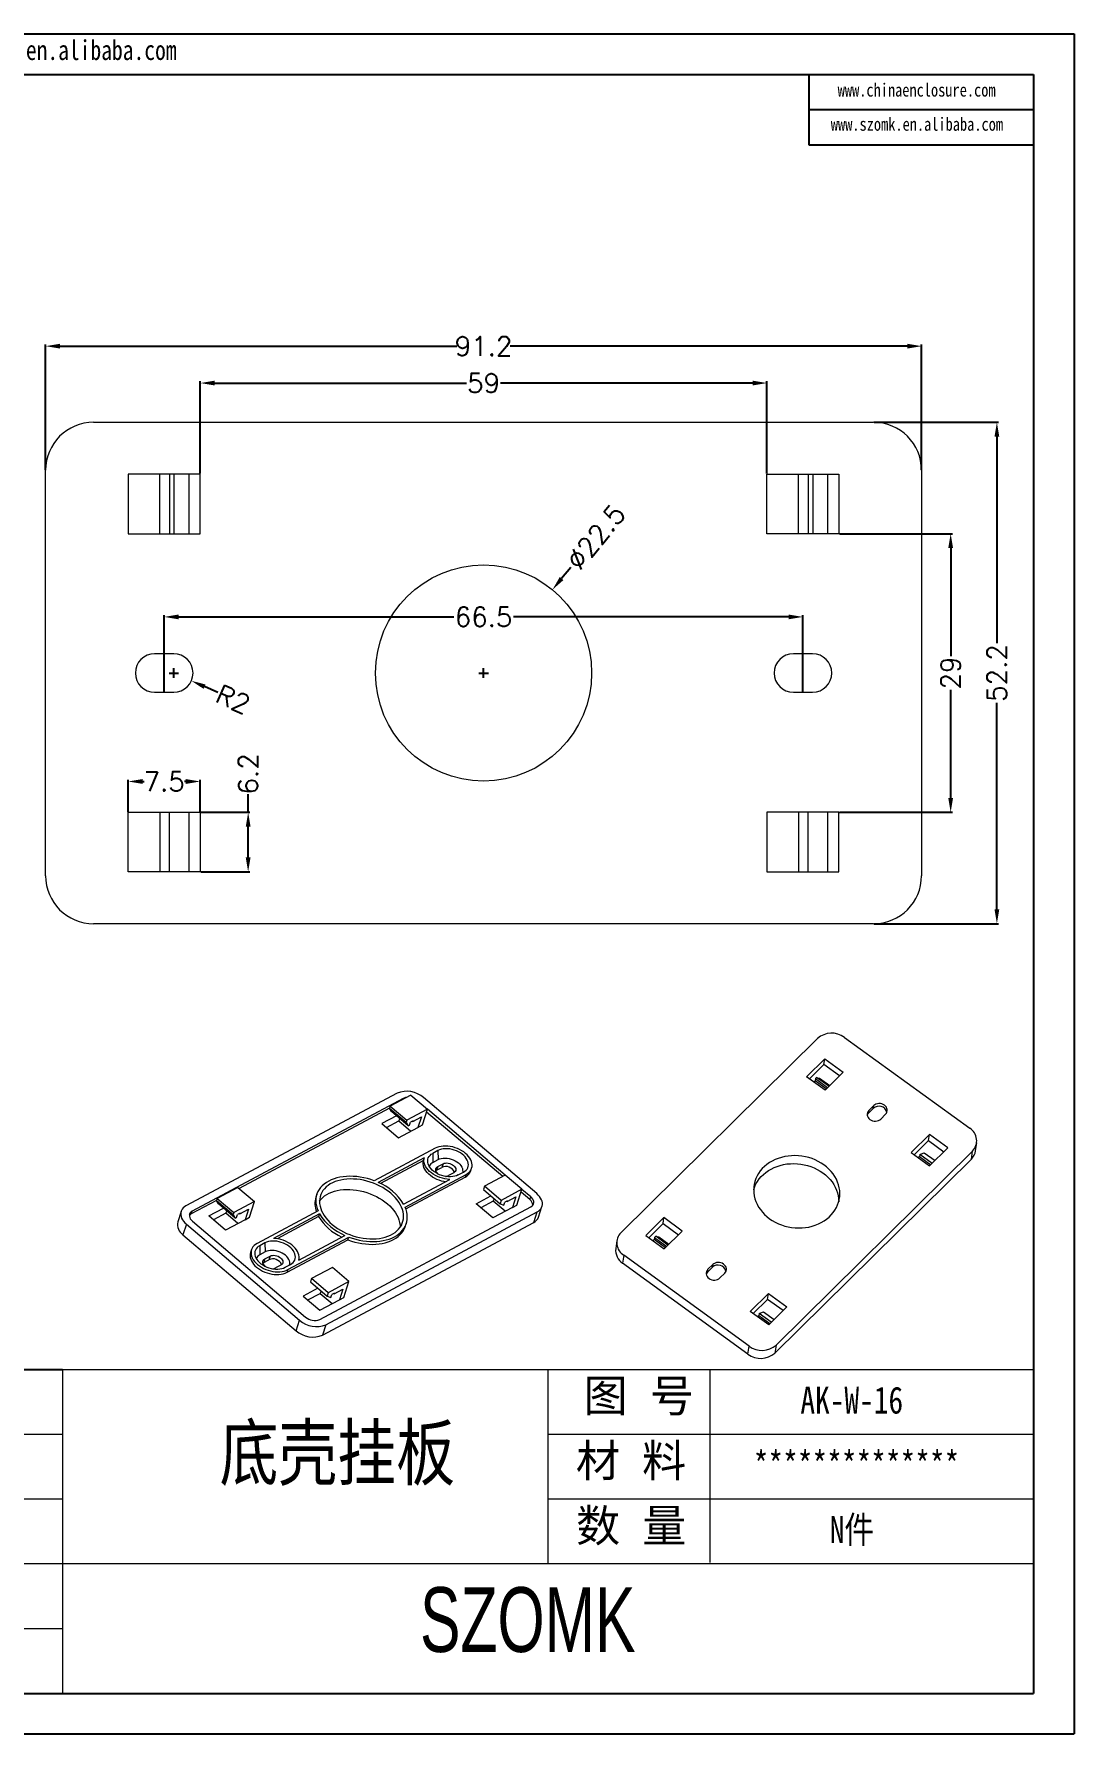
# Model space of a CAD drawing. Header units: inches. Extents: x 1958 to 3526, y 519 to 822.
# Drawn here: x 3000.9 to 3109.1, y 519 to 696 of the extents above; entities that cross this region are included whole.
import ezdxf

# ---------------------------------------------------------------- set-up
doc = ezdxf.new("R2010")
doc.units = ezdxf.units.IN
doc.layers.add('文字', color=81, linetype='Continuous')
doc.layers.add('粗实线', color=7, linetype='Continuous', lineweight=30)
doc.layers.add('细实线', color=3, linetype='Continuous', lineweight=9)
doc.styles.get("Standard").update_dxf_attribs({"font": 'txt', "bigfont": 'gbcbig.shx'})
doc.styles.add('宋体', font='', dxfattribs={"width": 0.8, "height": 3.5})
doc.styles.add('长仿宋', font='', dxfattribs={"width": 0.7, "height": 4})
doc.styles.get('宋体').set_extended_font_data('SimSun')
doc.styles.get('长仿宋').set_extended_font_data('SimSun')
doc.dimstyles.new('2', dxfattribs={"dimtxt": 2, "dimasz": 1.5, "dimexe": 0.18, "dimexo": 0.0625, "dimgap": 0.1, "dimtad": 0, "dimzin": 12, "dimdsep": 46, "dimtxsty": 'Standard', "dimcen": 0.5, "dimclrd": 3, "dimclre": 3, "dimadec": 0, "dimazin": 0, "dimtfac": 1, "dimtofl": 0, "dimtmove": 0, "dimatfit": 3, "dimfxl": 1, "dimtolj": 1, "dimtzin": 0, "dimarcsym": 0})

# ---------------------------------------------------------------- blocks, each defined once
blk = doc.blocks.new('*D136')
at = {"color": 3, "lineweight": -2}
for p, q in [((3056.75, 640.46), (3055.79, 639.3)), ((3047.67, 628.97), (3047.67, 629.97)), ((3047.17, 629.47), (3048.17, 629.47))]:
    blk.add_line(p, q, dxfattribs=at)
at = {"color": 3}
blk.add_solid([(3055.6, 639.46), (3055.98, 639.14), (3054.84, 638.14)], dxfattribs=at)
at = {"layer": 'Defpoints', "color": 0}
for p in [(3054.84, 638.14), (3040.5, 620.8)]:
    blk.add_point(p, dxfattribs=at)
at = {"color": 0, "insert": (3059.36, 643.62), "char_height": 2, "attachment_point": 5, "rotation": 50.4242}
blk.add_mtext('\\A1;∅22.5', dxfattribs=at)
blk = doc.blocks.new('*D138')
at = {"color": 3, "lineweight": -2}
for p, q in [((3018.17, 650.23), (3018.17, 659.83)), ((3019.67, 659.65), (3045.9, 659.65)), ((3075.67, 659.65), (3049.44, 659.65)), ((3077.17, 650.23), (3077.17, 659.83))]:
    blk.add_line(p, q, dxfattribs=at)
at = {"color": 3}
for points in [[(3019.67, 659.9), (3019.67, 659.4), (3018.17, 659.65)], [(3075.67, 659.9), (3075.67, 659.4), (3077.17, 659.65)]]:
    blk.add_solid(points, dxfattribs=at)
at = {"layer": 'Defpoints', "color": 0}
for p in [(3077.17, 659.65), (3018.17, 650.17), (3077.17, 650.17)]:
    blk.add_point(p, dxfattribs=at)
at = {"color": 0, "insert": (3047.67, 659.65), "char_height": 2, "attachment_point": 5}
blk.add_mtext('\\A1;59', dxfattribs=at)
blk = doc.blocks.new('*D139')
at = {"color": 3, "lineweight": -2}
for p, q in [((3002.07, 650.63), (3002.07, 663.67)), ((3093.27, 650.63), (3093.27, 663.67)), ((3003.57, 663.49), (3044.9, 663.49)), ((3091.77, 663.49), (3050.44, 663.49))]:
    blk.add_line(p, q, dxfattribs=at)
at = {"color": 3}
for points in [[(3003.57, 663.74), (3003.57, 663.24), (3002.07, 663.49)], [(3091.77, 663.74), (3091.77, 663.24), (3093.27, 663.49)]]:
    blk.add_solid(points, dxfattribs=at)
at = {"layer": 'Defpoints', "color": 0}
for p in [(3002.07, 663.49), (3002.07, 650.57), (3093.27, 650.57)]:
    blk.add_point(p, dxfattribs=at)
at = {"color": 0, "insert": (3047.67, 663.49), "char_height": 2, "attachment_point": 5}
blk.add_mtext('\\A1;91.2', dxfattribs=at)
blk = doc.blocks.new('*D140')
at = {"color": 3, "lineweight": -2}
for p, q in [((3014.42, 627.53), (3014.42, 635.49)), ((3015.92, 635.31), (3044.57, 635.31)), ((3079.42, 635.31), (3050.77, 635.31)), ((3080.92, 627.53), (3080.92, 635.49))]:
    blk.add_line(p, q, dxfattribs=at)
at = {"color": 3}
for points in [[(3015.92, 635.56), (3015.92, 635.06), (3014.42, 635.31)], [(3079.42, 635.56), (3079.42, 635.06), (3080.92, 635.31)]]:
    blk.add_solid(points, dxfattribs=at)
at = {"layer": 'Defpoints', "color": 0}
for p in [(3014.42, 635.31), (3014.42, 627.47), (3080.92, 627.47)]:
    blk.add_point(p, dxfattribs=at)
at = {"color": 0, "insert": (3047.67, 635.31), "char_height": 2, "attachment_point": 5}
blk.add_mtext('\\A1;66.5', dxfattribs=at)
blk = doc.blocks.new('*D141')
at = {"color": 3, "lineweight": -2}
for p, q in [((3084.73, 643.97), (3096.48, 643.97)), ((3096.3, 642.47), (3096.3, 631.24)), ((3096.3, 616.47), (3096.3, 627.71)), ((3084.73, 614.97), (3096.48, 614.97))]:
    blk.add_line(p, q, dxfattribs=at)
at = {"color": 3}
for points in [[(3096.05, 642.47), (3096.55, 642.47), (3096.3, 643.97)], [(3096.05, 616.47), (3096.55, 616.47), (3096.3, 614.97)]]:
    blk.add_solid(points, dxfattribs=at)
at = {"layer": 'Defpoints', "color": 0}
for p in [(3084.67, 643.97), (3084.67, 614.97), (3096.3, 614.97)]:
    blk.add_point(p, dxfattribs=at)
at = {"color": 0, "insert": (3096.3, 629.47), "char_height": 2, "attachment_point": 5, "rotation": 90}
blk.add_mtext('\\A1;29', dxfattribs=at)
blk = doc.blocks.new('*D142')
at = {"color": 3, "lineweight": -2}
for p, q in [((3088.33, 655.57), (3101.29, 655.57)), ((3101.11, 654.07), (3101.11, 632.57)), ((3101.11, 604.87), (3101.11, 626.37)), ((3088.33, 603.37), (3101.29, 603.37))]:
    blk.add_line(p, q, dxfattribs=at)
at = {"color": 3}
for points in [[(3100.86, 654.07), (3101.36, 654.07), (3101.11, 655.57)], [(3100.86, 604.87), (3101.36, 604.87), (3101.11, 603.37)]]:
    blk.add_solid(points, dxfattribs=at)
at = {"layer": 'Defpoints', "color": 0}
for p in [(3088.27, 655.57), (3101.11, 655.57), (3088.27, 603.37)]:
    blk.add_point(p, dxfattribs=at)
at = {"color": 0, "insert": (3101.11, 629.47), "char_height": 2, "attachment_point": 5, "rotation": 90}
blk.add_mtext('\\A1;52.2', dxfattribs=at)
blk = doc.blocks.new('*D143')
at = {"color": 3, "lineweight": -2}
for p, q in [((3010.67, 615.03), (3010.67, 618.36)), ((3012.17, 618.18), (3012.32, 618.18)), ((3016.67, 618.18), (3016.52, 618.18)), ((3018.17, 615.03), (3018.17, 618.36))]:
    blk.add_line(p, q, dxfattribs=at)
at = {"color": 3}
for points in [[(3012.17, 618.43), (3012.17, 617.93), (3010.67, 618.18)], [(3016.67, 618.43), (3016.67, 617.93), (3018.17, 618.18)]]:
    blk.add_solid(points, dxfattribs=at)
at = {"layer": 'Defpoints', "color": 0}
for p in [(3018.17, 618.18), (3010.67, 614.97), (3018.17, 614.97)]:
    blk.add_point(p, dxfattribs=at)
at = {"color": 0, "insert": (3014.42, 618.18), "char_height": 2, "attachment_point": 5}
blk.add_mtext('\\A1;7.5', dxfattribs=at)
blk = doc.blocks.new('*D144')
at = {"color": 3, "lineweight": -2}
for p, q in [((3023.16, 614.97), (3023.16, 616.87)), ((3018.23, 614.97), (3023.34, 614.97)), ((3023.16, 610.27), (3023.16, 613.47)), ((3018.23, 608.77), (3023.34, 608.77))]:
    blk.add_line(p, q, dxfattribs=at)
at = {"color": 3}
for points in [[(3022.91, 613.47), (3023.41, 613.47), (3023.16, 614.97)], [(3022.91, 610.27), (3023.41, 610.27), (3023.16, 608.77)]]:
    blk.add_solid(points, dxfattribs=at)
at = {"layer": 'Defpoints', "color": 0}
for p in [(3018.17, 614.97), (3018.17, 608.77), (3023.16, 608.77)]:
    blk.add_point(p, dxfattribs=at)
at = {"color": 0, "insert": (3023.16, 618.97), "char_height": 2, "attachment_point": 5, "rotation": 90}
blk.add_mtext('\\A1;6.2', dxfattribs=at)
blk = doc.blocks.new('*D145')
at = {"color": 3, "lineweight": -2}
for p, q in [((3015.42, 628.97), (3015.42, 629.97)), ((3014.92, 629.47), (3015.92, 629.47)), ((3019.99, 627.44), (3018.62, 628.05))]:
    blk.add_line(p, q, dxfattribs=at)
at = {"color": 3}
blk.add_solid([(3018.72, 628.28), (3018.52, 627.82), (3017.25, 628.66)], dxfattribs=at)
at = {"layer": 'Defpoints', "color": 0}
for p in [(3015.42, 629.47), (3017.25, 628.66)]:
    blk.add_point(p, dxfattribs=at)
at = {"color": 0, "insert": (3021.6, 626.73), "char_height": 2, "attachment_point": 5, "rotation": 336.0507}
blk.add_mtext('\\A1;R2', dxfattribs=at)

msp = doc.modelspace()

# ---------------------------------------------------------------- linework, layer by layer
for p, q in [((2858.895, 695.981), (3109.139, 695.981)), ((3109.139, 695.981), (3109.139, 519.041)), ((2865.37, 691.768), (3104.926, 691.768)), ((3081.521, 691.768), (3081.521, 684.454)), ((3104.926, 691.768), (3104.926, 523.253)), ((3081.521, 688.111), (3104.926, 688.111)), ((3081.521, 684.454), (3104.926, 684.454)), ((3003.817, 556.956), (2953.263, 556.956)), ((2865.37, 523.253), (3104.926, 523.253)), ((2858.895, 519.041), (3109.139, 519.041))]:
    msp.add_line(p, q)
at = {"color": 7, "linetype": 'Continuous', "lineweight": 15}
for p, q in [((3007.069, 655.572), (3088.269, 655.572)), ((3002.069, 608.372), (3002.069, 650.572)), ((3010.669, 650.172), (3010.669, 643.972)), ((3018.169, 650.172), (3010.669, 650.172)), ((3013.969, 643.972), (3013.969, 650.172)), ((3014.969, 650.172), (3014.969, 643.972)), ((3015.469, 643.972), (3015.469, 650.172)), ((3016.969, 650.172), (3016.969, 643.972)), ((3018.169, 643.972), (3018.169, 650.172)), ((3077.169, 650.172), (3084.669, 650.172)), ((3077.169, 643.972), (3077.169, 650.172)), ((3080.469, 643.972), (3080.469, 650.172)), ((3081.469, 650.172), (3081.469, 643.972)), ((3081.969, 643.972), (3081.969, 650.172)), ((3083.469, 650.172), (3083.469, 643.972)), ((3084.669, 650.172), (3084.669, 643.972)), ((3093.269, 650.572), (3093.269, 608.372)), ((3010.669, 643.972), (3018.169, 643.972)), ((3084.669, 643.972), (3077.169, 643.972)), ((3015.419, 631.472), (3013.419, 631.472)), ((3081.919, 631.472), (3079.919, 631.472)), ((3013.419, 627.472), (3015.419, 627.472)), ((3079.919, 627.472), (3081.919, 627.472)), ((3010.669, 614.972), (3018.169, 614.972)), ((3010.669, 608.772), (3010.669, 614.972)), ((3013.969, 614.972), (3013.969, 608.772)), ((3014.969, 608.772), (3014.969, 614.972)), ((3016.969, 614.972), (3016.969, 608.772)), ((3018.169, 614.972), (3018.169, 608.772)), ((3084.669, 614.972), (3077.169, 614.972)), ((3077.169, 614.972), (3077.169, 608.772)), ((3080.469, 614.972), (3080.469, 608.772)), ((3081.469, 608.772), (3081.469, 614.972)), ((3083.469, 614.972), (3083.469, 608.772)), ((3084.669, 608.772), (3084.669, 614.972)), ((3018.169, 608.772), (3010.669, 608.772)), ((3077.169, 608.772), (3084.669, 608.772)), ((3088.269, 603.372), (3007.069, 603.372)), ((3061.979, 571.233), (3082.432, 591.427)), ((3085.238, 591.549), (3098.286, 582.082)), ((3081.306, 587.455), (3083.195, 589.32)), ((3083.109, 588.708), (3083.195, 589.32)), ((3083.195, 589.32), (3085.112, 587.929)), ((3083.223, 586.064), (3081.306, 587.455)), ((3083.109, 588.708), (3081.614, 587.231)), ((3084.718, 587.54), (3083.109, 588.708)), ((3085.112, 587.929), (3083.223, 586.064)), ((3038.672, 585.738), (3016.688, 574.004)), ((3082.054, 586.912), (3082.18, 587.037)), ((3082.211, 587.256), (3082.18, 587.037)), ((3083.349, 586.189), (3082.18, 587.037)), ((3082.337, 587.38), (3082.211, 587.256)), ((3082.211, 587.256), (3083.49, 586.328)), ((3083.616, 586.452), (3082.337, 587.38)), ((3082.337, 587.38), (3082.653, 587.316)), ((3082.653, 587.316), (3083.712, 586.547)), ((3039.314, 585.193), (3017.33, 573.46)), ((3037.876, 584.187), (3022.218, 575.83)), ((3037.939, 584.383), (3037.874, 584.181)), ((3037.874, 584.181), (3039.605, 582.713)), ((3038.093, 583.822), (3037.874, 584.181)), ((3040.105, 585.539), (3037.939, 584.383)), ((3037.939, 584.383), (3039.67, 582.915)), ((3041.836, 584.071), (3039.67, 582.915)), ((3040.105, 585.539), (3041.836, 584.071)), ((3041.302, 582.428), (3041.836, 584.071)), ((3053.202, 575.283), (3041.421, 585.276)), ((3049.927, 577.201), (3041.834, 584.065)), ((3088.245, 584.157), (3087.741, 583.659)), ((3087.741, 583.659), (3087.781, 583.944)), ((3088.284, 584.441), (3087.781, 583.944)), ((3088.245, 584.157), (3088.284, 584.441)), ((3038.61, 583.383), (3037.081, 582.567)), ((3037.081, 582.567), (3038.811, 581.099)), ((3037.563, 582.157), (3038.849, 582.844)), ((3039.823, 582.353), (3038.093, 583.822)), ((3038.811, 581.099), (3040.842, 582.182)), ((3038.935, 583.107), (3038.849, 582.844)), ((3038.849, 582.844), (3040.097, 581.785)), ((3039.67, 582.915), (3039.605, 582.713)), ((3039.605, 582.713), (3039.823, 582.353)), ((3039.823, 582.353), (3039.959, 582.426)), ((3039.959, 582.426), (3040.052, 582.714)), ((3040.323, 582.858), (3040.052, 582.714)), ((3040.304, 582.801), (3040.27, 582.83)), ((3040.304, 582.801), (3041.198, 583.277)), ((3040.304, 582.801), (3040.323, 582.858)), ((3041.198, 583.277), (3040.842, 582.182)), ((3040.842, 582.182), (3041.302, 582.428)), ((3049.661, 577.059), (3041.741, 583.777)), ((3089.018, 583.046), (3089.521, 583.544)), ((3094.079, 581.424), (3092.19, 579.558)), ((3092.498, 579.335), (3093.993, 580.811)), ((3093.993, 580.811), (3094.079, 581.424)), ((3093.993, 580.811), (3095.602, 579.644)), ((3095.996, 580.033), (3094.079, 581.424)), ((3098.89, 579.729), (3099.007, 580.56)), ((3042.634, 580.001), (3036.29, 576.615)), ((3041.494, 579.007), (3036.697, 576.447)), ((3041.401, 578.719), (3036.935, 576.335)), ((3041.494, 579.007), (3041.401, 578.719)), ((3042.913, 579.764), (3042.371, 579.475)), ((3042.371, 579.475), (3042.391, 578.539)), ((3042.391, 578.539), (3042.933, 578.828)), ((3042.913, 579.764), (3042.933, 578.828)), ((3098.456, 578.886), (3078.002, 558.691)), ((3098.573, 579.717), (3078.119, 559.522)), ((3092.19, 579.558), (3094.107, 578.167)), ((3092.938, 579.016), (3093.064, 579.141)), ((3093.095, 579.359), (3093.064, 579.141)), ((3093.064, 579.141), (3094.233, 578.292)), ((3093.095, 579.359), (3093.552, 579.529)), ((3094.374, 578.431), (3093.095, 579.359)), ((3093.552, 579.529), (3094.667, 578.72)), ((3094.107, 578.167), (3095.996, 580.033)), ((3098.456, 578.886), (3098.573, 579.717)), ((3039.5, 573.892), (3045.844, 577.278)), ((3039.577, 573.695), (3045.75, 576.99)), ((3042.698, 577.672), (3042.783, 577.729)), ((3042.905, 578.104), (3042.783, 577.729)), ((3042.783, 577.729), (3043.325, 578.018)), ((3042.905, 578.104), (3043.446, 578.393)), ((3043.446, 578.393), (3043.325, 578.018)), ((3044.563, 577.445), (3044.022, 577.156)), ((3045.024, 577.226), (3045.565, 577.515)), ((3045.844, 577.278), (3045.75, 576.99)), ((3046.333, 577.64), (3046.426, 577.929)), ((3049.932, 577.203), (3047.766, 576.047)), ((3051.663, 575.735), (3049.932, 577.203)), ((3022.101, 575.93), (3019.936, 574.774)), ((3022.101, 575.93), (3023.832, 574.462)), ((3030.306, 575.205), (3030.213, 574.917)), ((3039.349, 574.197), (3044.146, 576.757)), ((3047.766, 576.047), (3047.654, 575.701)), ((3047.654, 575.701), (3049.384, 574.233)), ((3049.497, 574.579), (3047.766, 576.047)), ((3051.663, 575.735), (3049.497, 574.579)), ((3051.129, 574.092), (3051.663, 575.735)), ((3052.486, 574.662), (3051.567, 575.442)), ((3052.579, 574.951), (3051.661, 575.73)), ((3016.182, 573.439), (3015.826, 572.344)), ((3019.872, 574.578), (3017.237, 573.172)), ((3017.237, 573.172), (3017.33, 573.46)), ((3019.077, 572.958), (3020.606, 573.774)), ((3019.936, 574.774), (3019.87, 574.572)), ((3019.87, 574.572), (3021.601, 573.104)), ((3020.089, 574.212), (3019.87, 574.572)), ((3019.936, 574.774), (3021.666, 573.306)), ((3021.82, 572.744), (3020.089, 574.212)), ((3020.931, 573.498), (3020.845, 573.235)), ((3021.666, 573.306), (3021.601, 573.104)), ((3023.832, 574.462), (3021.666, 573.306)), ((3022.301, 573.192), (3023.194, 573.668)), ((3023.194, 573.668), (3022.838, 572.573)), ((3023.298, 572.819), (3023.832, 574.462)), ((3030.433, 573.489), (3024.089, 570.103)), ((3030.619, 562.188), (3052.602, 573.921)), ((3031.261, 561.643), (3053.244, 573.376)), ((3046.907, 574.231), (3048.429, 575.044)), ((3048.638, 572.763), (3046.907, 574.231)), ((3048.675, 574.508), (3047.39, 573.822)), ((3050.669, 573.847), (3048.638, 572.763)), ((3048.759, 574.764), (3048.675, 574.508)), ((3049.924, 573.449), (3048.675, 574.508)), ((3049.497, 574.579), (3049.384, 574.233)), ((3049.384, 574.233), (3049.785, 574.09)), ((3049.785, 574.09), (3049.879, 574.378)), ((3050.15, 574.523), (3049.879, 574.378)), ((3050.097, 574.494), (3050.131, 574.465)), ((3050.131, 574.465), (3051.024, 574.942)), ((3050.131, 574.465), (3050.15, 574.523)), ((3051.024, 574.942), (3050.669, 573.847)), ((3050.669, 573.847), (3051.129, 574.092)), ((3052.486, 574.662), (3052.579, 574.951)), ((3052.888, 572.281), (3053.244, 573.376)), ((3053.395, 572.847), (3053.751, 573.942)), ((3016.731, 572.098), (3016.375, 571.003)), ((3016.731, 572.098), (3028.511, 562.105)), ((3017.353, 572.43), (3029.134, 562.437)), ((3020.808, 571.49), (3019.077, 572.958)), ((3020.845, 573.235), (3019.559, 572.548)), ((3022.838, 572.573), (3020.808, 571.49)), ((3022.093, 572.176), (3020.845, 573.235)), ((3021.601, 573.104), (3021.82, 572.744)), ((3021.82, 572.744), (3021.955, 572.816)), ((3021.955, 572.816), (3022.049, 573.105)), ((3022.319, 573.249), (3022.049, 573.105)), ((3022.301, 573.192), (3022.266, 573.221)), ((3022.301, 573.192), (3022.319, 573.249)), ((3022.838, 572.573), (3023.298, 572.819)), ((3030.583, 573.184), (3025.786, 570.623)), ((3030.49, 572.896), (3026.164, 570.587)), ((3030.583, 573.184), (3030.49, 572.896)), ((3030.905, 560.548), (3052.888, 572.281)), ((3039.533, 571.888), (3039.626, 572.176)), ((3066.444, 572.782), (3064.555, 570.917)), ((3064.863, 570.693), (3066.358, 572.17)), ((3066.358, 572.17), (3066.444, 572.782)), ((3066.358, 572.17), (3067.967, 571.002)), ((3068.361, 571.391), (3066.444, 572.782)), ((3016.375, 571.003), (3028.155, 561.01)), ((3024.909, 570.155), (3024.368, 569.866)), ((3024.368, 569.866), (3024.388, 568.93)), ((3024.909, 570.155), (3024.929, 569.219)), ((3027.205, 567.092), (3033.549, 570.478)), ((3027.299, 567.38), (3033.643, 570.766)), ((3028.439, 568.374), (3033.235, 570.934)), ((3033.549, 570.478), (3033.643, 570.766)), ((3061.544, 570.389), (3061.427, 569.558)), ((3064.555, 570.917), (3066.472, 569.526)), ((3065.303, 570.374), (3065.429, 570.499)), ((3065.46, 570.718), (3065.429, 570.499)), ((3066.599, 569.651), (3065.429, 570.499)), ((3065.586, 570.842), (3065.46, 570.718)), ((3065.46, 570.718), (3066.739, 569.789)), ((3066.865, 569.914), (3065.586, 570.842)), ((3065.586, 570.842), (3065.902, 570.778)), ((3065.902, 570.778), (3066.962, 570.009)), ((3066.472, 569.526), (3068.361, 571.391)), ((3023.506, 569.452), (3023.413, 569.164)), ((3024.929, 569.219), (3024.388, 568.93)), ((3024.694, 568.063), (3024.78, 568.12)), ((3024.901, 568.495), (3024.78, 568.12)), ((3024.78, 568.12), (3025.321, 568.409)), ((3024.901, 568.495), (3025.443, 568.784)), ((3025.443, 568.784), (3025.321, 568.409)), ((3062.265, 568.868), (3062.148, 568.037)), ((3075.197, 558.57), (3062.148, 568.037)), ((3075.313, 559.401), (3062.265, 568.868)), ((3026.559, 567.836), (3026.018, 567.547)), ((3027.02, 567.617), (3027.561, 567.906)), ((3027.299, 567.38), (3027.205, 567.092)), ((3029.762, 566.438), (3029.65, 566.092)), ((3031.928, 567.594), (3029.762, 566.438)), ((3031.493, 564.97), (3029.762, 566.438)), ((3033.659, 566.126), (3031.928, 567.594)), ((3071.494, 567.619), (3070.99, 567.121)), ((3070.99, 567.121), (3071.03, 567.405)), ((3071.534, 567.903), (3071.03, 567.405)), ((3071.494, 567.619), (3071.534, 567.903)), ((3072.267, 566.508), (3072.77, 567.006)), ((3030.425, 565.434), (3028.903, 564.622)), ((3028.903, 564.622), (3030.634, 563.154)), ((3029.386, 564.213), (3030.672, 564.899)), ((3029.65, 566.092), (3031.381, 564.624)), ((3030.755, 565.155), (3030.672, 564.899)), ((3030.672, 564.899), (3031.92, 563.84)), ((3031.493, 564.97), (3031.381, 564.624)), ((3031.381, 564.624), (3031.782, 564.481)), ((3033.659, 566.126), (3031.493, 564.97)), ((3031.782, 564.481), (3031.875, 564.769)), ((3032.146, 564.914), (3031.875, 564.769)), ((3032.093, 564.885), (3032.127, 564.856)), ((3032.127, 564.856), (3033.021, 565.333)), ((3032.127, 564.856), (3032.146, 564.914)), ((3033.021, 565.333), (3032.665, 564.238)), ((3032.665, 564.238), (3033.125, 564.483)), ((3033.125, 564.483), (3033.659, 566.126)), ((3075.439, 563.02), (3077.328, 564.885)), ((3077.242, 564.273), (3077.328, 564.885)), ((3077.328, 564.885), (3079.245, 563.494)), ((3030.634, 563.154), (3032.665, 564.238)), ((3077.356, 561.629), (3075.439, 563.02)), ((3077.242, 564.273), (3075.747, 562.797)), ((3076.344, 562.821), (3076.313, 562.602)), ((3076.344, 562.821), (3076.802, 562.99)), ((3077.623, 561.893), (3076.344, 562.821)), ((3076.802, 562.99), (3077.916, 562.182)), ((3078.851, 563.105), (3077.242, 564.273)), ((3079.245, 563.494), (3077.356, 561.629)), ((3028.155, 561.01), (3028.511, 562.105)), ((3031.261, 561.643), (3030.905, 560.548)), ((3076.187, 562.478), (3076.313, 562.602)), ((3076.313, 562.602), (3077.483, 561.754)), ((3075.197, 558.57), (3075.313, 559.401)), ((3078.119, 559.522), (3078.002, 558.691))]:
    msp.add_line(p, q, dxfattribs=at)
at = {"color": 8, "linetype": 'Continuous', "lineweight": 15}
msp.add_line((3039.284, 585.1), (3039.314, 585.193), dxfattribs=at)
at = {"color": 7, "linetype": 'Continuous', "lineweight": 15, "flags": 128}
for points in [[(3087.781, 583.944), (3087.694, 583.838), (3087.635, 583.719), (3087.605, 583.592), (3087.606, 583.461), (3087.637, 583.331), (3087.697, 583.207), (3087.784, 583.095), (3087.895, 582.998), (3088.026, 582.92), (3088.17, 582.864), (3088.324, 582.832), (3088.48, 582.826), (3088.633, 582.846), (3088.778, 582.89), (3088.907, 582.958), (3089.018, 583.046)], [(3089.521, 583.544), (3089.608, 583.649), (3089.667, 583.768), (3089.697, 583.896), (3089.696, 584.027), (3089.665, 584.157), (3089.605, 584.28), (3089.518, 584.393), (3089.407, 584.49), (3089.276, 584.568), (3089.132, 584.624), (3088.978, 584.655), (3088.822, 584.661), (3088.669, 584.642), (3088.524, 584.597), (3088.395, 584.53), (3088.284, 584.441)], [(3087.741, 583.659), (3087.654, 583.554), (3087.605, 583.462)], [(3043.675, 576.506), (3043.544, 576.529), (3043.289, 576.589), (3043.039, 576.669), (3042.796, 576.767), (3042.563, 576.881), (3042.344, 577.011), (3042.141, 577.155), (3041.958, 577.311), (3041.796, 577.476), (3041.658, 577.649), (3041.545, 577.828), (3041.459, 578.009), (3041.401, 578.192), (3041.371, 578.372), (3041.371, 578.549), (3041.401, 578.719)], [(3044.146, 576.757), (3043.893, 576.777), (3043.638, 576.817), (3043.383, 576.878), (3043.133, 576.957), (3042.889, 577.055), (3042.657, 577.169), (3042.438, 577.299), (3042.235, 577.443), (3042.052, 577.599), (3041.89, 577.764), (3041.751, 577.937), (3041.638, 578.116), (3041.552, 578.298), (3041.494, 578.48), (3041.465, 578.66), (3041.465, 578.837), (3041.494, 579.007)], [(3045.024, 577.226), (3044.852, 577.149), (3044.662, 577.09), (3044.457, 577.052), (3044.24, 577.034), (3044.014, 577.037), (3043.784, 577.061), (3043.552, 577.105), (3043.322, 577.168), (3043.098, 577.251), (3042.884, 577.35), (3042.683, 577.466), (3042.497, 577.595), (3042.331, 577.736), (3042.186, 577.887), (3042.065, 578.045), (3041.969, 578.208), (3041.901, 578.374), (3041.861, 578.539), (3041.851, 578.701), (3041.869, 578.857), (3041.916, 579.006), (3041.991, 579.144), (3042.093, 579.269), (3042.221, 579.38), (3042.371, 579.475)], [(3045.844, 577.278), (3046.008, 577.379), (3046.15, 577.497), (3046.268, 577.629), (3046.361, 577.773), (3046.426, 577.929), (3046.465, 578.093), (3046.475, 578.264), (3046.457, 578.44), (3046.411, 578.619), (3046.338, 578.797), (3046.238, 578.974), (3046.114, 579.147), (3045.966, 579.313), (3045.796, 579.47), (3045.606, 579.618), (3045.399, 579.753), (3045.178, 579.873), (3044.945, 579.979), (3044.703, 580.067), (3044.455, 580.138), (3044.205, 580.19), (3043.955, 580.222), (3043.708, 580.234), (3043.468, 580.227), (3043.238, 580.199), (3043.02, 580.152), (3042.818, 580.086), (3042.634, 580.001)], [(3045.565, 577.515), (3045.716, 577.61), (3045.843, 577.721), (3045.945, 577.846), (3046.02, 577.984), (3046.068, 578.133), (3046.086, 578.289), (3046.075, 578.451), (3046.035, 578.616), (3045.967, 578.782), (3045.872, 578.945), (3045.751, 579.103), (3045.606, 579.254), (3045.439, 579.395), (3045.254, 579.525), (3045.052, 579.64), (3044.838, 579.739), (3044.614, 579.822), (3044.385, 579.885), (3044.153, 579.929), (3043.922, 579.953), (3043.696, 579.956), (3043.479, 579.938), (3043.274, 579.9), (3043.085, 579.842), (3042.913, 579.764)], [(3042.933, 578.828), (3043.092, 578.898), (3043.269, 578.948), (3043.462, 578.977), (3043.665, 578.984), (3043.875, 578.97), (3044.088, 578.934), (3044.3, 578.878), (3044.505, 578.802), (3044.7, 578.708), (3044.881, 578.598), (3045.044, 578.474), (3045.186, 578.339), (3045.304, 578.195), (3045.396, 578.046), (3045.459, 577.894), (3045.493, 577.743), (3045.496, 577.595), (3045.472, 577.465)], [(3083.109, 578.272), (3082.82, 578.466), (3082.515, 578.641), (3082.195, 578.795), (3081.862, 578.928), (3081.519, 579.038), (3081.168, 579.125), (3080.812, 579.188), (3080.451, 579.227), (3080.09, 579.242), (3079.73, 579.233), (3079.373, 579.199), (3079.023, 579.141), (3078.68, 579.059), (3078.348, 578.954), (3078.028, 578.827), (3077.723, 578.677), (3077.434, 578.507), (3077.164, 578.317), (3076.914, 578.109), (3076.686, 577.884), (3076.481, 577.643), (3076.301, 577.388), (3076.146, 577.12), (3076.018, 576.842), (3075.918, 576.555), (3075.846, 576.261), (3075.803, 575.962), (3075.789, 575.66), (3075.804, 575.357), (3075.848, 575.054), (3075.92, 574.754), (3076.021, 574.459), (3076.15, 574.17), (3076.305, 573.89), (3076.486, 573.62), (3076.692, 573.362), (3076.921, 573.118), (3077.171, 572.889), (3077.442, 572.677), (3077.731, 572.483), (3078.036, 572.308), (3078.357, 572.154), (3078.689, 572.022), (3079.032, 571.911), (3079.383, 571.824), (3079.74, 571.761), (3080.1, 571.722), (3080.461, 571.707), (3080.821, 571.716), (3081.178, 571.75), (3081.529, 571.808), (3081.871, 571.89), (3082.203, 571.995), (3082.523, 572.123), (3082.828, 572.272), (3083.117, 572.442), (3083.387, 572.632), (3083.637, 572.84), (3083.865, 573.066), (3084.07, 573.307), (3084.251, 573.562), (3084.405, 573.829), (3084.533, 574.107), (3084.633, 574.394), (3084.705, 574.688), (3084.748, 574.987), (3084.762, 575.289), (3084.747, 575.593), (3084.703, 575.895), (3084.631, 576.195), (3084.53, 576.49), (3084.401, 576.779), (3084.246, 577.059), (3084.065, 577.329), (3083.859, 577.587), (3083.631, 577.831), (3083.38, 578.06), (3083.109, 578.272)], [(3036.29, 576.615), (3035.932, 576.74), (3035.569, 576.847), (3035.202, 576.935), (3034.834, 577.003), (3034.467, 577.052), (3034.103, 577.08), (3033.743, 577.089), (3033.391, 577.077), (3033.049, 577.045), (3032.718, 576.992), (3032.4, 576.921), (3032.098, 576.829), (3031.813, 576.719), (3031.547, 576.591), (3031.301, 576.446), (3031.077, 576.284), (3030.876, 576.107), (3030.7, 575.915), (3030.549, 575.71), (3030.424, 575.493), (3030.327, 575.265), (3030.257, 575.028), (3030.216, 574.783), (3030.203, 574.531), (3030.218, 574.274), (3030.262, 574.014), (3030.333, 573.752), (3030.433, 573.489)], [(3042.953, 577.316), (3042.922, 577.341), (3042.823, 577.439), (3042.749, 577.544), (3042.703, 577.653), (3042.686, 577.761), (3042.698, 577.863), (3042.74, 577.957), (3042.81, 578.038), (3042.905, 578.104)], [(3043.446, 578.393), (3043.563, 578.44), (3043.696, 578.467), (3043.841, 578.473), (3043.993, 578.458), (3044.145, 578.423), (3044.291, 578.367), (3044.427, 578.295), (3044.546, 578.208), (3044.645, 578.11), (3044.719, 578.005), (3044.765, 577.896), (3044.782, 577.789), (3044.77, 577.686), (3044.728, 577.592), (3044.658, 577.511), (3044.563, 577.445)], [(3075.789, 575.681), (3075.801, 575.724), (3075.901, 576.011), (3076.029, 576.289), (3076.184, 576.557), (3076.364, 576.812), (3076.569, 577.053), (3076.797, 577.278), (3077.047, 577.486), (3077.317, 577.676), (3077.606, 577.846), (3077.911, 577.996), (3078.231, 578.123), (3078.563, 578.228), (3078.906, 578.31), (3079.257, 578.368), (3079.613, 578.402), (3079.973, 578.411), (3080.335, 578.396), (3080.695, 578.357), (3081.051, 578.294), (3081.402, 578.207), (3081.745, 578.097), (3082.078, 577.964), (3082.398, 577.81), (3082.704, 577.635), (3082.993, 577.441), (3083.263, 577.229), (3083.514, 577), (3083.743, 576.756), (3083.948, 576.498), (3084.129, 576.228), (3084.285, 575.948), (3084.413, 575.659), (3084.514, 575.364), (3084.587, 575.064), (3084.631, 574.762), (3084.646, 574.458), (3084.645, 574.437)], [(3038.012, 575.316), (3037.749, 575.525), (3037.469, 575.722), (3037.172, 575.906), (3036.861, 576.076), (3036.537, 576.23), (3036.204, 576.368), (3035.862, 576.488), (3035.515, 576.59), (3035.163, 576.674), (3034.811, 576.738), (3034.46, 576.782), (3034.112, 576.806), (3033.769, 576.81), (3033.435, 576.794), (3033.11, 576.758), (3032.797, 576.702), (3032.498, 576.626), (3032.216, 576.531), (3031.951, 576.418), (3031.706, 576.287), (3031.481, 576.139), (3031.28, 575.976), (3031.102, 575.797), (3030.95, 575.605), (3030.823, 575.4), (3030.724, 575.185), (3030.651, 574.96), (3030.607, 574.726), (3030.591, 574.486), (3030.604, 574.24), (3030.645, 573.991), (3030.714, 573.74), (3030.81, 573.489), (3030.933, 573.239), (3031.083, 572.992), (3031.257, 572.75), (3031.456, 572.513), (3031.678, 572.285), (3031.921, 572.065), (3032.183, 571.856), (3032.464, 571.659), (3032.761, 571.475), (3033.072, 571.305), (3033.395, 571.151), (3033.729, 571.013), (3034.071, 570.893), (3034.418, 570.79), (3034.769, 570.707), (3035.121, 570.643), (3035.473, 570.599), (3035.821, 570.575), (3036.163, 570.571), (3036.498, 570.587), (3036.823, 570.623), (3037.136, 570.679), (3037.434, 570.755), (3037.717, 570.85), (3037.982, 570.963), (3038.227, 571.094), (3038.451, 571.242), (3038.653, 571.405), (3038.83, 571.584), (3038.983, 571.776), (3039.109, 571.981), (3039.209, 572.196), (3039.281, 572.421), (3039.325, 572.655), (3039.341, 572.895), (3039.329, 573.141), (3039.288, 573.39), (3039.219, 573.641), (3039.123, 573.892), (3038.999, 574.142), (3038.85, 574.389), (3038.675, 574.631), (3038.476, 574.868), (3038.255, 575.096), (3038.012, 575.316)], [(3030.592, 574.507), (3030.594, 574.51), (3030.746, 574.702), (3030.924, 574.88), (3031.126, 575.044), (3031.35, 575.192), (3031.595, 575.323), (3031.86, 575.436), (3032.143, 575.531), (3032.441, 575.607), (3032.754, 575.663), (3033.079, 575.699), (3033.413, 575.715), (3033.756, 575.711), (3034.104, 575.687), (3034.455, 575.643), (3034.808, 575.579), (3035.159, 575.495), (3035.506, 575.393), (3035.848, 575.273), (3036.181, 575.135), (3036.505, 574.981), (3036.816, 574.811), (3037.113, 574.627), (3037.394, 574.43), (3037.656, 574.221), (3037.899, 574.001), (3038.121, 573.773), (3038.319, 573.536), (3038.494, 573.294), (3038.643, 573.047), (3038.767, 572.797), (3038.863, 572.546), (3038.932, 572.295), (3038.973, 572.046), (3038.985, 571.8), (3038.985, 571.779)], [(3053.244, 573.376), (3053.397, 573.472), (3053.528, 573.584), (3053.634, 573.71), (3053.713, 573.848), (3053.766, 573.996), (3053.791, 574.153), (3053.787, 574.316), (3053.755, 574.482), (3053.696, 574.65), (3053.609, 574.816), (3053.497, 574.979), (3053.361, 575.135), (3053.202, 575.283)], [(3016.688, 574.004), (3016.535, 573.909), (3016.405, 573.797), (3016.299, 573.671), (3016.219, 573.533), (3016.166, 573.384), (3016.142, 573.228), (3016.145, 573.065), (3016.177, 572.898), (3016.237, 572.731), (3016.324, 572.565), (3016.436, 572.402), (3016.572, 572.246), (3016.731, 572.098)], [(3017.33, 573.46), (3017.215, 573.382), (3017.126, 573.288), (3017.066, 573.179), (3017.037, 573.059), (3017.04, 572.933), (3017.074, 572.802), (3017.14, 572.673), (3017.233, 572.547), (3017.353, 572.43)], [(3033.643, 570.766), (3034, 570.641), (3034.364, 570.534), (3034.73, 570.446), (3035.098, 570.378), (3035.466, 570.329), (3035.83, 570.301), (3036.189, 570.292), (3036.541, 570.304), (3036.884, 570.336), (3037.215, 570.389), (3037.532, 570.46), (3037.835, 570.552), (3038.12, 570.662), (3038.386, 570.79), (3038.632, 570.935), (3038.856, 571.097), (3039.057, 571.274), (3039.233, 571.466), (3039.384, 571.671), (3039.508, 571.888), (3039.606, 572.116), (3039.675, 572.353), (3039.717, 572.598), (3039.73, 572.85), (3039.715, 573.107), (3039.671, 573.367), (3039.599, 573.629), (3039.5, 573.892)], [(3052.602, 573.921), (3052.718, 573.999), (3052.807, 574.093), (3052.867, 574.202), (3052.896, 574.321), (3052.893, 574.448), (3052.858, 574.579), (3052.793, 574.708), (3052.699, 574.834), (3052.579, 574.951)], [(3017.237, 573.172), (3017.121, 573.094), (3017.034, 573.002)], [(3033.549, 570.478), (3033.907, 570.353), (3034.27, 570.246), (3034.637, 570.158), (3035.005, 570.09), (3035.372, 570.041), (3035.736, 570.012), (3036.096, 570.004), (3036.448, 570.016), (3036.79, 570.048), (3037.121, 570.1), (3037.439, 570.172), (3037.741, 570.263), (3038.026, 570.373), (3038.292, 570.501), (3038.538, 570.647), (3038.762, 570.809), (3038.963, 570.986), (3039.139, 571.178), (3039.29, 571.383), (3039.415, 571.6), (3039.512, 571.828), (3039.533, 571.888)], [(3024.089, 570.103), (3023.924, 570.001), (3023.782, 569.884), (3023.664, 569.752), (3023.572, 569.608), (3023.506, 569.452), (3023.468, 569.288), (3023.458, 569.117), (3023.476, 568.941), (3023.522, 568.762), (3023.595, 568.584), (3023.694, 568.407), (3023.819, 568.234), (3023.967, 568.068), (3024.137, 567.911), (3024.327, 567.763), (3024.533, 567.628), (3024.755, 567.507), (3024.988, 567.402), (3025.23, 567.313), (3025.477, 567.243), (3025.728, 567.191), (3025.978, 567.159), (3026.225, 567.146), (3026.465, 567.154), (3026.695, 567.182), (3026.912, 567.229), (3027.115, 567.295), (3027.299, 567.38)], [(3024.368, 569.866), (3024.217, 569.771), (3024.09, 569.66), (3023.987, 569.535), (3023.912, 569.396), (3023.865, 569.248), (3023.847, 569.092), (3023.858, 568.93), (3023.897, 568.765), (3023.966, 568.599), (3024.061, 568.436), (3024.182, 568.278), (3024.327, 568.127), (3024.494, 567.986), (3024.679, 567.856), (3024.88, 567.741), (3025.095, 567.641), (3025.318, 567.559), (3025.548, 567.496), (3025.78, 567.452), (3026.011, 567.428), (3026.236, 567.425), (3026.453, 567.443), (3026.658, 567.481), (3026.848, 567.539), (3027.02, 567.617)], [(3027.561, 567.906), (3027.712, 568), (3027.839, 568.112), (3027.942, 568.237), (3028.017, 568.375), (3028.064, 568.524), (3028.082, 568.68), (3028.071, 568.842), (3028.032, 569.007), (3027.963, 569.173), (3027.868, 569.336), (3027.747, 569.494), (3027.602, 569.645), (3027.435, 569.786), (3027.25, 569.915), (3027.048, 570.031), (3026.834, 570.13), (3026.61, 570.213), (3026.381, 570.276), (3026.149, 570.32), (3025.918, 570.344), (3025.693, 570.347), (3025.476, 570.329), (3025.271, 570.291), (3025.081, 570.232), (3024.909, 570.155)], [(3028.439, 568.374), (3028.468, 568.544), (3028.468, 568.721), (3028.438, 568.901), (3028.38, 569.083), (3028.294, 569.265), (3028.181, 569.444), (3028.043, 569.617), (3027.881, 569.782), (3027.698, 569.938), (3027.495, 570.082), (3027.276, 570.212), (3027.043, 570.326), (3026.8, 570.424), (3026.55, 570.503), (3026.295, 570.564), (3026.039, 570.604), (3025.786, 570.623)], [(3023.413, 569.164), (3023.374, 569), (3023.364, 568.829), (3023.382, 568.653), (3023.428, 568.474), (3023.501, 568.295), (3023.601, 568.119), (3023.725, 567.946), (3023.873, 567.78), (3024.043, 567.622), (3024.233, 567.475), (3024.44, 567.34), (3024.661, 567.219), (3024.894, 567.114), (3025.136, 567.025), (3025.384, 566.955), (3025.634, 566.903), (3025.884, 566.871), (3026.131, 566.858), (3026.371, 566.866), (3026.601, 566.894), (3026.819, 566.941), (3027.021, 567.007), (3027.205, 567.092)], [(3024.949, 567.707), (3024.918, 567.732), (3024.82, 567.83), (3024.746, 567.935), (3024.699, 568.044), (3024.682, 568.152), (3024.695, 568.254), (3024.737, 568.348), (3024.806, 568.429), (3024.901, 568.495)], [(3027.468, 567.856), (3027.492, 567.986), (3027.489, 568.134), (3027.455, 568.285), (3027.392, 568.437), (3027.301, 568.586), (3027.183, 568.73), (3027.041, 568.865), (3026.878, 568.989), (3026.697, 569.099), (3026.501, 569.192), (3026.296, 569.268), (3026.085, 569.325), (3025.872, 569.361), (3025.661, 569.375), (3025.458, 569.368), (3025.265, 569.339), (3025.088, 569.289), (3024.929, 569.219)], [(3025.443, 568.784), (3025.559, 568.831), (3025.692, 568.858), (3025.838, 568.864), (3025.989, 568.849), (3026.141, 568.813), (3026.288, 568.758), (3026.423, 568.686), (3026.543, 568.599), (3026.641, 568.501), (3026.715, 568.396), (3026.761, 568.287), (3026.779, 568.179), (3026.766, 568.077), (3026.724, 567.983), (3026.654, 567.902), (3026.559, 567.836)], [(3072.77, 567.006), (3072.857, 567.111), (3072.916, 567.23), (3072.946, 567.357), (3072.946, 567.489), (3072.915, 567.618), (3072.854, 567.742), (3072.767, 567.855), (3072.656, 567.952), (3072.526, 568.03), (3072.381, 568.085), (3072.227, 568.117), (3072.071, 568.123), (3071.918, 568.104), (3071.774, 568.059), (3071.644, 567.991), (3071.534, 567.903)], [(3071.03, 567.405), (3070.943, 567.3), (3070.884, 567.181), (3070.854, 567.054), (3070.855, 566.922), (3070.886, 566.793), (3070.946, 566.669), (3071.034, 566.557), (3071.145, 566.459), (3071.275, 566.381), (3071.42, 566.326), (3071.573, 566.294), (3071.729, 566.288), (3071.883, 566.307), (3072.027, 566.352), (3072.157, 566.42), (3072.267, 566.508)], [(3070.99, 567.121), (3070.904, 567.016), (3070.855, 566.923)]]:
    msp.add_lwpolyline(points, dxfattribs=at)
at = {"color": 7, "linetype": 'Continuous', "lineweight": 15}
msp.add_circle((3047.669, 629.472), 11.25, dxfattribs=at)
for centre, radius, start, end in [((3007.069, 650.572), 5, 90, 180), ((3088.269, 650.572), 5, 0, 90), ((3013.419, 629.472), 2, 90, 270), ((3015.419, 629.472), 2, 270, 90), ((3079.919, 629.472), 2, 90, 270), ((3081.919, 629.472), 2, 270, 90), ((3007.069, 608.372), 5, 180, 270), ((3088.269, 608.372), 5, 270, 0), ((3083.91, 589.756), 2.231, 53.48143, 131.49082), ((3039.674, 583.289), 2.646, 48.6845, 112.25751), ((3039.759, 584.317), 0.983, 96.70008, 116.92142), ((3088.831, 583.544), 0.849, 13.46925, 133.75707), ((3097.485, 580.785), 1.524, 315.51349, 58.30259), ((3097.431, 579.947), 1.475, 313.98536, 351.49685), ((3042.733, 577.841), 0.778, 116.07574, 158.16029), ((3043.733, 577.109), 0.997, 23.28112, 114.18302), ((3043.678, 577.846), 0.77, 270.9734, 296.46906), ((3045.252, 578.021), 1.145, 295.77537, 340.59203), ((3034.56, 571.239), 5.629, 31.70112, 67.68557), ((3032.503, 574.231), 2.391, 163.3331, 200.38425), ((3052.01, 574.022), 0.798, 4.92072, 53.36689), ((3017.082, 572.075), 1.284, 167.91647, 236.57988), ((3035.218, 575.803), 5.55, 211.58473, 245.36599), ((3035.373, 576.142), 5.629, 211.70112, 247.68557), ((3052.445, 573.187), 1.009, 296.07319, 340.29421), ((3063.066, 570.165), 1.524, 135.51349, 238.30259), ((3024.729, 568.232), 0.778, 116.07574, 158.16029), ((3025.729, 567.5), 0.997, 23.28112, 114.18302), ((3063.032, 569.387), 1.614, 173.91131, 236.79584), ((3025.675, 568.237), 0.77, 270.9734, 296.46906), ((3072.081, 567.006), 0.849, 13.46925, 133.75707), ((3029.905, 563.012), 2.659, 228.85623, 292.08578), ((3030.258, 564.092), 2.646, 228.6845, 292.25751), ((3030.077, 563.507), 1.426, 228.60699, 292.33502), ((3076.641, 561.194), 2.231, 233.48143, 311.49082), ((3076.524, 560.369), 2.236, 233.58113, 311.39112)]:
    msp.add_arc(centre, radius, start, end, dxfattribs=at)
at = {"layer": '粗实线', "color": 7, "lineweight": 15}
msp.add_line((3104.926, 556.956), (3003.817, 556.956), dxfattribs=at)
at = {"layer": '细实线', "color": 7}
for p, q in [((3003.817, 556.956), (3003.817, 523.253)), ((3054.372, 556.956), (3054.372, 536.735)), ((3071.223, 556.956), (3071.223, 536.876)), ((3003.817, 550.216), (2953.263, 550.216)), ((3104.926, 550.216), (3054.372, 550.216)), ((3003.817, 543.475), (2953.263, 543.475)), ((3104.926, 543.475), (3054.372, 543.475)), ((3104.926, 536.735), (2953.263, 536.735)), ((3003.817, 529.994), (2953.263, 529.994))]:
    msp.add_line(p, q, dxfattribs=at)

# ---------------------------------------------------------------- texts
at = {"layer": '文字', "color": 0, "attachment_point": 1, "style": '宋体'}
for s, insert, char_height, width in [('www.szomk.en.alibaba.com', (2988.81, 695.335), 2.05962, 36.18553), ('www.chinaenclosure.com', (3084.536, 690.841), 1.37308, 24.12369), ('www.szomk.en.alibaba.com', (3083.819, 687.286), 1.37308, 24.12369), ('{\\H1.111x;AK-W-16}', (3080.654, 555.196), 2.52771, 29.22322), ('底壳挂板', (3020.18, 551.137), 5.6171, 71.81315), ('{\\H1.111x;**************}', (3075.792, 548.455), 2.52771, 29.22322), ('{\\H1.111x;N件}', (3083.712, 541.714), 2.52771, 29.22322)]:
    msp.add_mtext(s, dxfattribs=dict(at, insert=insert, char_height=char_height, width=width))
at = {"layer": '粗实线', "insert": (3041.055, 534.321), "char_height": 6.74057, "width": 75.58884, "attachment_point": 1, "style": '长仿宋'}
msp.add_mtext('{\\fSTXinwei|b0|i0|c134|p2;SZOMK}', dxfattribs=at)
at = {"layer": '细实线', "color": 7, "char_height": 3.37029, "attachment_point": 1}
for s, insert, width in [('{\\fSimSun|b0|i0|c134|p54;图 号}', (3058.078, 555.933), 16.85143), ('{\\fSimSun|b0|i0|c134|p54;材 料   }', (3057.279, 549.193), 16.85143), ('{\\fSimSun|b0|i0|c134|p54;数 量}', (3057.295, 542.419), 15.22738)]:
    msp.add_mtext(s, dxfattribs=dict(at, insert=insert, width=width))

# ---------------------------------------------------------------- dimensions: what is measured, and where the dimension line sits
for base, p1, p2, picture, middle in [((3002.069, 663.491), (3093.269, 650.572), (3002.069, 650.572), '*D139', (3047.669, 663.491)), ((3077.169, 659.648), (3018.169, 650.172), (3077.169, 650.172), '*D138', (3047.669, 659.648)), ((3014.419, 635.306), (3080.919, 627.472), (3014.419, 627.472), '*D140', (3047.669, 635.306)), ((3018.169, 618.176), (3010.669, 614.972), (3018.169, 614.972), '*D143', (3014.419, 618.176))]:
    dim = msp.add_linear_dim(base=base, p1=p1, p2=p2, dimstyle='2')
    dim.commit()
    dim.dimension.update_dxf_attribs({"geometry": picture, "text_midpoint": middle})
for base, p1, p2, picture, middle in [((3101.11, 655.572), (3088.269, 603.372), (3088.269, 655.572), '*D142', (3101.11, 629.472)), ((3096.295, 614.972), (3084.669, 643.972), (3084.669, 614.972), '*D141', (3096.295, 629.472))]:
    dim = msp.add_linear_dim(base=base, p1=p1, p2=p2, angle=90, dimstyle='2')
    dim.commit()
    dim.dimension.update_dxf_attribs({"geometry": picture, "text_midpoint": middle})
dim = msp.add_diameter_dim_2p(p1=(3040.502, 620.801), p2=(3054.836, 638.144), dimstyle='2')
dim.commit()
dim.dimension.update_dxf_attribs({"geometry": '*D136', "text_midpoint": (3059.36, 643.616)})
dim = msp.add_radius_dim(center=(3015.419, 629.472), mpoint=(3017.247, 628.66), dimstyle='2')
dim.commit()
dim.dimension.update_dxf_attribs({"geometry": '*D145', "text_midpoint": (3021.603, 626.726)})
dim = msp.add_linear_dim(base=(3023.16, 608.772), p1=(3018.169, 614.972), p2=(3018.169, 608.772), angle=90, dimstyle='2')
dim.commit()
dim.dimension.update_dxf_attribs({"geometry": '*D144', "text_midpoint": (3023.16, 618.969), "dimtype": 160})

doc.saveas('drawing.dxf')
